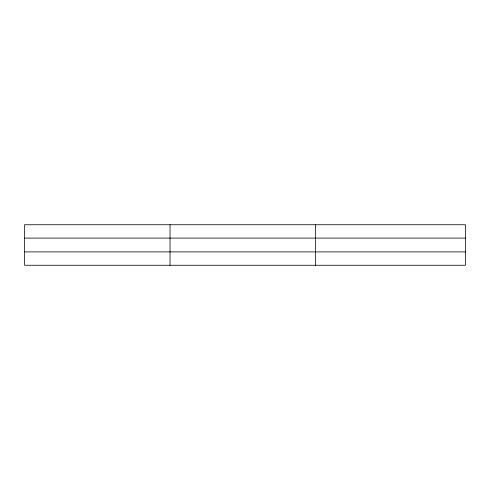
<?xml version="1.0" encoding="UTF-8"?>
<svg xmlns="http://www.w3.org/2000/svg" width="490" height="490" viewBox="0 0 490 490"><rect width="100%" height="100%" fill="white"/><g stroke="black" fill="none" stroke-linecap="round" stroke-linejoin="round"><path stroke-width="0.73" d="M170.03 265.262L170.03 224.739M315.56 265.262L315.56 224.739M465.5 238.109L465.5 224.739L24.5 224.739L24.5 265.262L465.5 265.262L465.5 238.109L24.5 238.109M24.5 251.891L465.5 251.891"/></g></svg>
